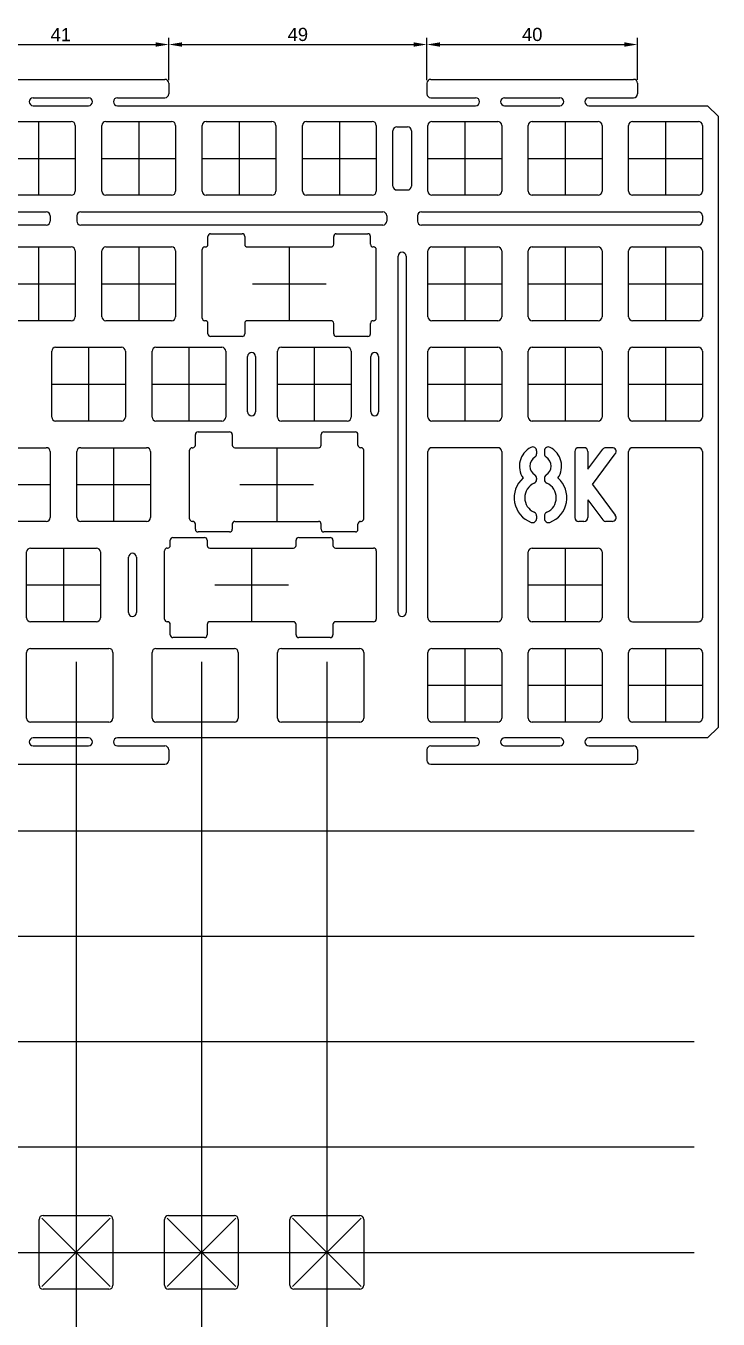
# Model space of a CAD drawing. Header units: millimetres. Extents: x 474 to 1639, y -476 to 312.
# Drawn here: x 1507.2 to 1638.6, y -220.3 to 25.2 of the extents above; entities that cross this region are included whole.
import ezdxf

# ---------------------------------------------------------------- set-up
doc = ezdxf.new("R2010")
doc.units = ezdxf.units.MM
doc.styles.get("Standard").update_dxf_attribs({"font": 'arial.ttf'})
doc.dimstyles.new('ISO-25', dxfattribs={"dimtxt": 2.5, "dimasz": 2.5, "dimexe": 1.25, "dimexo": 0.625, "dimtad": 1, "dimtxsty": 'Standard', "dimcen": 2.5, "dimadec": 0, "dimazin": 0, "dimtfac": 1, "dimtmove": 0, "dimatfit": 3, "dimfxl": 1, "dimarcsym": 0})

# ---------------------------------------------------------------- blocks, each defined once
blk = doc.blocks.new('*D76')
at = {"color": 0, "lineweight": -2, "transparency": 16777216}
for p, q in [((1493.31, 14.87), (1493.31, 22.86)), ((1534.31, 14.87), (1534.31, 22.86)), ((1495.81, 21.61), (1531.81, 21.61))]:
    blk.add_line(p, q, dxfattribs=at)
at = {"color": 0, "transparency": 16777216}
for points in [[(1495.81, 22.03), (1495.81, 21.19), (1493.31, 21.61)], [(1531.81, 22.03), (1531.81, 21.19), (1534.31, 21.61)]]:
    blk.add_solid(points, dxfattribs=at)
at = {"layer": 'Defpoints', "color": 0, "transparency": 16777216}
for p in [(1534.31, 21.61), (1493.31, 14.25), (1534.31, 14.25)]:
    blk.add_point(p, dxfattribs=at)
at = {"color": 0, "transparency": 16777216, "insert": (1513.81, 23.49), "char_height": 2.5, "attachment_point": 5}
blk.add_mtext('41', dxfattribs=at)
blk = doc.blocks.new('*D77')
at = {"color": 0, "lineweight": -2, "transparency": 16777216}
for p, q in [((1534.31, 14.87), (1534.31, 22.86)), ((1583.31, 14.87), (1583.31, 22.86)), ((1536.81, 21.61), (1580.81, 21.61))]:
    blk.add_line(p, q, dxfattribs=at)
at = {"color": 0, "transparency": 16777216}
for points in [[(1536.81, 22.03), (1536.81, 21.19), (1534.31, 21.61)], [(1580.81, 22.03), (1580.81, 21.19), (1583.31, 21.61)]]:
    blk.add_solid(points, dxfattribs=at)
at = {"layer": 'Defpoints', "color": 0, "transparency": 16777216}
for p in [(1583.31, 21.61), (1534.31, 14.25), (1583.31, 14.25)]:
    blk.add_point(p, dxfattribs=at)
at = {"color": 0, "transparency": 16777216, "insert": (1558.81, 23.51), "char_height": 2.5, "attachment_point": 5}
blk.add_mtext('49', dxfattribs=at)
blk = doc.blocks.new('*D78')
at = {"color": 0, "lineweight": -2, "transparency": 16777216}
for p, q in [((1583.31, 14.88), (1583.31, 22.86)), ((1623.31, 14.88), (1623.31, 22.86)), ((1585.81, 21.61), (1620.81, 21.61))]:
    blk.add_line(p, q, dxfattribs=at)
at = {"color": 0, "transparency": 16777216}
for points in [[(1585.81, 22.03), (1585.81, 21.19), (1583.31, 21.61)], [(1620.81, 22.03), (1620.81, 21.19), (1623.31, 21.61)]]:
    blk.add_solid(points, dxfattribs=at)
at = {"layer": 'Defpoints', "color": 0, "transparency": 16777216}
for p in [(1623.31, 21.61), (1583.31, 14.25), (1623.31, 14.25)]:
    blk.add_point(p, dxfattribs=at)
at = {"color": 0, "transparency": 16777216, "insert": (1603.31, 23.51), "char_height": 2.5, "attachment_point": 5}
blk.add_mtext('40', dxfattribs=at)

msp = doc.modelspace()

# ---------------------------------------------------------------- linework, layer by layer
for p, q in [((1494.05625, 15), (1533.55625, 15)), ((1584.05625, 15), (1622.55625, 15)), ((1534.30625, 14.25), (1534.30625, 12.25)), ((1583.30625, 14.25), (1583.30625, 12.25)), ((1623.30625, 14.25), (1623.30625, 12.25)), ((1508.55625, 11.5), (1519.05625, 11.5)), ((1508.55625, 11.5), (1519.05625, 11.5)), ((1508.55625, 10), (1519.05625, 10)), ((1508.55625, 10), (1519.05625, 10)), ((1524.55625, 11.5), (1533.55625, 11.5)), ((1524.55625, 10), (1592.55625, 10)), ((1584.05625, 11.5), (1592.55625, 11.5)), ((1598.05625, 11.5), (1608.55625, 11.5)), ((1598.05625, 11.5), (1608.55625, 11.5)), ((1598.05625, 10), (1608.55625, 10)), ((1598.05625, 10), (1608.55625, 10)), ((1614.05625, 11.5), (1622.55625, 11.5)), ((1614.05625, 10), (1615.55625, 10)), ((1615.55625, 10), (1636.6125, 10)), ((1638.6125, 8), (1636.6125, 10)), ((1638.6125, 8), (1638.6125, -108.0125)), ((1519.05625, -110.0125), (1508.55625, -110.0125)), ((1592.55625, -110.0125), (1524.55625, -110.0125)), ((1608.55625, -110.0125), (1598.05625, -110.0125)), ((1615.5625, -110.0125), (1614.05625, -110.0125)), ((1636.6125, -110.0125), (1615.5625, -110.0125)), ((1638.6125, -108.0125), (1636.6125, -110.0125)), ((1508.55625, -111.5125), (1519.05625, -111.5125)), ((1508.55625, -111.5125), (1519.05625, -111.5125)), ((1524.55625, -111.5125), (1533.55625, -111.5125)), ((1534.30625, -112.2625), (1534.30625, -114.2625)), ((1583.30625, -112.2625), (1583.30625, -114.2625)), ((1584.05625, -111.5125), (1592.55625, -111.5125)), ((1598.05625, -111.5125), (1608.55625, -111.5125)), ((1598.05625, -111.5125), (1608.55625, -111.5125)), ((1614.05625, -111.5125), (1622.55625, -111.5125)), ((1623.30625, -112.2625), (1623.30625, -114.2625)), ((1494.05625, -115.0125), (1533.55625, -115.0125)), ((1584.05625, -115.0125), (1622.55625, -115.0125))]:
    msp.add_line(p, q)
at = {"color": 4}
for p, q in [((1503.3, 7), (1515.8, 7)), ((1516.55, 6.25), (1516.55, -6.25)), ((1521.6, -6.25), (1521.6, 6.25)), ((1522.35, 7), (1534.85, 7)), ((1535.6, 6.25), (1535.6, -6.25)), ((1540.65, -6.25), (1540.65, 6.25)), ((1541.4, 7), (1553.9, 7)), ((1554.65, 6.25), (1554.65, -6.25)), ((1559.7, -6.25), (1559.7, 6.25)), ((1560.45, 7), (1572.95, 7)), ((1573.7, 6.25), (1573.7, -6.25)), ((1576.87625, -5.25), (1576.87625, 5.25)), ((1577.62625, 6), (1579.62625, 6)), ((1580.37625, 5.25), (1580.37625, -5.25)), ((1583.5125, -6.25), (1583.5125, 6.25)), ((1584.2625, 7), (1596.7625, 7)), ((1597.5125, 6.25), (1597.5125, -6.25)), ((1602.5625, -6.25), (1602.5625, 6.25)), ((1603.3125, 7), (1615.8125, 7)), ((1616.5625, 6.25), (1616.5625, -6.25)), ((1621.6125, -6.25), (1621.6125, 6.25)), ((1622.3625, 7), (1634.8625, 7)), ((1635.6125, 6.25), (1635.6125, -6.25)), ((1515.8, -7), (1503.3, -7)), ((1534.85, -7), (1522.35, -7)), ((1553.9, -7), (1541.4, -7)), ((1572.95, -7), (1560.45, -7)), ((1577.62625, -6), (1579.62625, -6)), ((1596.7625, -7), (1584.2625, -7)), ((1615.8125, -7), (1603.3125, -7)), ((1634.8625, -7), (1622.3625, -7)), ((1477.60125, -10.15625), (1511.0375, -10.15625)), ((1511.7875, -10.90625), (1511.7875, -11.90625)), ((1516.8375, -10.90625), (1516.8375, -11.90625)), ((1517.5875, -10.15625), (1558.56375, -10.15625)), ((1558.56375, -10.15625), (1574.95, -10.15625)), ((1575.7, -10.90625), (1575.7, -11.90625)), ((1581.5125, -10.90625), (1581.5125, -11.90625)), ((1582.2625, -10.15625), (1634.8625, -10.15625)), ((1635.6125, -10.90625), (1635.6125, -11.90625)), ((1511.0375, -12.65625), (1436.625, -12.65625)), ((1574.95, -12.65625), (1517.5875, -12.65625)), ((1542.237, -14.3125), (1548.237, -14.3125)), ((1566.113, -14.3125), (1572.113, -14.3125)), ((1634.8625, -12.65625), (1582.2625, -12.65625)), ((1503.3, -16.8125), (1515.8, -16.8125)), ((1522.35, -16.8125), (1534.85, -16.8125)), ((1541.15, -16.8125), (1541.237, -16.8125)), ((1541.737, -16.3125), (1541.737, -14.8125)), ((1548.737, -14.8125), (1548.737, -16.3125)), ((1549.237, -16.8125), (1565.113, -16.8125)), ((1565.613, -16.3125), (1565.613, -14.8125)), ((1572.613, -16.3125), (1572.613, -14.8125)), ((1573.2, -16.8125), (1573.113, -16.8125)), ((1584.2625, -16.8125), (1596.7625, -16.8125)), ((1603.3125, -16.8125), (1615.8125, -16.8125)), ((1622.3625, -16.8125), (1634.8625, -16.8125)), ((1516.55, -17.5625), (1516.55, -30.0625)), ((1521.6, -30.0625), (1521.6, -17.5625)), ((1535.6, -17.5625), (1535.6, -30.0625)), ((1540.65, -30.3125), (1540.65, -17.3125)), ((1573.7, -30.3125), (1573.7, -17.3125)), ((1577.85, -86.2125), (1577.85, -18.5625)), ((1579.35, -18.5625), (1579.35, -86.2125)), ((1583.5125, -30.0625), (1583.5125, -17.5625)), ((1597.5125, -17.5625), (1597.5125, -30.0625)), ((1602.5625, -30.0625), (1602.5625, -17.5625)), ((1616.5625, -17.5625), (1616.5625, -30.0625)), ((1621.6125, -30.0625), (1621.6125, -17.5625)), ((1635.6125, -17.5625), (1635.6125, -30.0625)), ((1515.8, -30.8125), (1503.3, -30.8125)), ((1534.85, -30.8125), (1522.35, -30.8125)), ((1541.237, -30.8125), (1541.15, -30.8125)), ((1541.737, -33.3125), (1541.737, -31.3125)), ((1548.737, -31.3125), (1548.737, -33.3125)), ((1565.113, -30.8125), (1549.237, -30.8125)), ((1565.613, -33.3125), (1565.613, -31.3125)), ((1572.613, -33.3125), (1572.613, -31.3125)), ((1573.113, -30.8125), (1573.2, -30.8125)), ((1596.7625, -30.8125), (1584.2625, -30.8125)), ((1615.8125, -30.8125), (1603.3125, -30.8125)), ((1634.8625, -30.8125), (1622.3625, -30.8125)), ((1548.237, -33.8125), (1542.237, -33.8125)), ((1572.113, -33.8125), (1566.113, -33.8125)), ((1512.075, -49.1125), (1512.075, -36.6125)), ((1512.825, -35.8625), (1525.325, -35.8625)), ((1526.075, -36.6125), (1526.075, -49.1125)), ((1531.125, -49.1125), (1531.125, -36.6125)), ((1531.875, -35.8625), (1544.375, -35.8625)), ((1545.125, -36.6125), (1545.125, -49.1125)), ((1554.9375, -49.1125), (1554.9375, -36.6125)), ((1555.6875, -35.8625), (1568.1875, -35.8625)), ((1568.9375, -36.6125), (1568.9375, -49.1125)), ((1583.5125, -49.1125), (1583.5125, -36.6125)), ((1584.2625, -35.8625), (1596.7625, -35.8625)), ((1597.5125, -36.6125), (1597.5125, -49.1125)), ((1602.5625, -49.1125), (1602.5625, -36.6125)), ((1603.3125, -35.8625), (1615.8125, -35.8625)), ((1616.5625, -36.6125), (1616.5625, -49.1125)), ((1621.6125, -49.1125), (1621.6125, -36.6125)), ((1622.3625, -35.8625), (1634.8625, -35.8625)), ((1635.6125, -36.6125), (1635.6125, -49.1125)), ((1549.28125, -48.1125), (1549.28125, -37.6125)), ((1550.78125, -37.6125), (1550.78125, -48.1125)), ((1572.64375, -48.1125), (1572.64375, -37.6125)), ((1574.14375, -37.6125), (1574.14375, -48.1125)), ((1525.325, -49.8625), (1512.825, -49.8625)), ((1544.375, -49.8625), (1531.875, -49.8625)), ((1568.1875, -49.8625), (1555.6875, -49.8625)), ((1596.7625, -49.8625), (1584.2625, -49.8625)), ((1615.8125, -49.8625), (1603.3125, -49.8625)), ((1634.8625, -49.8625), (1622.3625, -49.8625)), ((1539.35575, -54.4125), (1539.35575, -52.4125)), ((1539.85575, -51.9125), (1545.85575, -51.9125)), ((1546.35575, -52.4125), (1546.35575, -54.4125)), ((1563.23175, -54.4125), (1563.23175, -52.4125)), ((1563.73175, -51.9125), (1569.73175, -51.9125)), ((1570.23175, -54.4125), (1570.23175, -52.4125)), ((1498.5375, -54.9125), (1511.0375, -54.9125)), ((1511.7875, -55.6625), (1511.7875, -68.1625)), ((1516.8375, -68.1625), (1516.8375, -55.6625)), ((1517.5875, -54.9125), (1530.0875, -54.9125)), ((1530.8375, -55.6625), (1530.8375, -68.1625)), ((1538.26875, -68.4125), (1538.26875, -55.4125)), ((1538.76875, -54.9125), (1538.85575, -54.9125)), ((1546.85575, -54.9125), (1562.73175, -54.9125)), ((1570.81875, -54.9125), (1570.73175, -54.9125)), ((1571.31875, -68.4125), (1571.31875, -55.4125)), ((1583.5125, -87.2125), (1583.5125, -55.6625)), ((1596.7625, -54.9125), (1584.2625, -54.9125)), ((1597.5125, -55.6625), (1597.5125, -87.2125)), ((1604.1375, -55.529359), (1604.1375, -56.107614)), ((1605.6375, -55.529359), (1605.6375, -56.107614)), ((1611.391786, -55.6625), (1611.391786, -68.1625)), ((1613.141786, -54.9125), (1612.141786, -54.9125)), ((1613.891786, -59.000654), (1616.700227, -55.215597)), ((1613.891786, -55.6625), (1613.891786, -59.000654)), ((1614.783632, -61.9125), (1619.089421, -56.109403)), ((1618.48711, -54.9125), (1617.302537, -54.9125)), ((1621.6125, -87.2125), (1621.6125, -55.6625)), ((1634.8625, -54.9125), (1622.3625, -54.9125)), ((1635.6125, -55.6625), (1635.6125, -87.2125)), ((1604.1375, -60.717386), (1604.1375, -60.975568)), ((1605.6375, -60.717386), (1605.6375, -60.975568)), ((1614.783632, -61.9125), (1619.089421, -67.715597)), ((1613.891786, -64.824346), (1616.700227, -68.609403)), ((1613.891786, -64.824346), (1613.891786, -68.1625)), ((1604.1375, -67.849432), (1604.1375, -68.388993)), ((1605.6375, -67.849432), (1605.6375, -68.388993)), ((1511.0375, -68.9125), (1498.5375, -68.9125)), ((1530.0875, -68.9125), (1517.5875, -68.9125)), ((1538.85575, -68.9125), (1538.76875, -68.9125)), ((1539.35575, -70.4125), (1539.35575, -69.4125)), ((1545.85575, -70.9125), (1539.85575, -70.9125)), ((1546.35575, -69.4125), (1546.35575, -70.4125)), ((1546.85575, -68.9125), (1562.73175, -68.9125)), ((1563.23175, -70.4125), (1563.23175, -69.4125)), ((1569.73175, -70.9125), (1563.73175, -70.9125)), ((1570.23175, -70.4125), (1570.23175, -69.4125)), ((1570.73175, -68.9125), (1570.81875, -68.9125)), ((1613.141786, -68.9125), (1612.141786, -68.9125)), ((1618.48711, -68.9125), (1617.302537, -68.9125)), ((1534.59325, -73.4625), (1534.59325, -72.4625)), ((1535.09325, -71.9625), (1541.09325, -71.9625)), ((1541.59325, -72.4625), (1541.59325, -73.4625)), ((1558.46925, -73.4625), (1558.46925, -72.4625)), ((1558.96925, -71.9625), (1564.96925, -71.9625)), ((1565.46925, -72.4625), (1565.46925, -73.4625)), ((1507.3125, -87.2125), (1507.3125, -74.7125)), ((1508.0625, -73.9625), (1520.5625, -73.9625)), ((1521.3125, -74.7125), (1521.3125, -87.2125)), ((1526.659375, -86.2125), (1526.659375, -75.7125)), ((1528.159375, -75.7125), (1528.159375, -86.2125)), ((1533.50625, -87.4625), (1533.50625, -74.4625)), ((1534.00625, -73.9625), (1534.09325, -73.9625)), ((1542.09325, -73.9625), (1557.96925, -73.9625)), ((1565.96925, -73.9625), (1573.2, -73.9625)), ((1573.7, -74.4625), (1573.7, -87.4625)), ((1602.5625, -87.2125), (1602.5625, -74.7125)), ((1603.3125, -73.9625), (1615.8125, -73.9625)), ((1616.5625, -74.7125), (1616.5625, -87.2125)), ((1520.5625, -87.9625), (1508.0625, -87.9625)), ((1534.09325, -87.9625), (1534.00625, -87.9625)), ((1557.96925, -87.9625), (1542.09325, -87.9625)), ((1573.2, -87.9625), (1565.96925, -87.9625)), ((1596.7625, -87.9625), (1584.2625, -87.9625)), ((1615.8125, -87.9625), (1603.3125, -87.9625)), ((1622.3625, -87.9625), (1634.8625, -87.9625)), ((1534.59325, -90.4625), (1534.59325, -88.4625)), ((1541.59325, -88.4625), (1541.59325, -90.4625)), ((1558.46925, -90.4625), (1558.46925, -88.4625)), ((1565.46925, -88.4625), (1565.46925, -90.4625)), ((1508.0625, -93.0125), (1522.94375, -93.0125)), ((1531.875, -93.0125), (1546.75625, -93.0125)), ((1541.09325, -90.9625), (1535.09325, -90.9625)), ((1555.6875, -93.0125), (1570.56875, -93.0125)), ((1564.96925, -90.9625), (1558.96925, -90.9625)), ((1584.2625, -93.0125), (1596.7625, -93.0125)), ((1603.3125, -93.0125), (1615.8125, -93.0125)), ((1622.3625, -93.0125), (1634.8625, -93.0125)), ((1507.3125, -106.2625), (1507.3125, -93.7625)), ((1523.69375, -93.7625), (1523.69375, -106.2625)), ((1531.125, -106.2625), (1531.125, -93.7625)), ((1547.50625, -93.7625), (1547.50625, -106.2625)), ((1554.9375, -106.2625), (1554.9375, -93.7625)), ((1571.31875, -93.7625), (1571.31875, -106.2625)), ((1583.5125, -106.2625), (1583.5125, -93.7625)), ((1597.5125, -93.7625), (1597.5125, -106.2625)), ((1602.5625, -106.2625), (1602.5625, -93.7625)), ((1616.5625, -93.7625), (1616.5625, -106.2625)), ((1621.6125, -106.2625), (1621.6125, -93.7625)), ((1635.6125, -93.7625), (1635.6125, -106.2625)), ((1522.94375, -107.0125), (1508.0625, -107.0125)), ((1546.75625, -107.0125), (1531.875, -107.0125)), ((1570.56875, -107.0125), (1555.6875, -107.0125)), ((1596.7625, -107.0125), (1584.2625, -107.0125)), ((1615.8125, -107.0125), (1603.3125, -107.0125)), ((1634.8625, -107.0125), (1622.3625, -107.0125)), ((1510.44375, -200.651543), (1522.94375, -200.651543)), ((1534.25625, -200.651543), (1546.75625, -200.651543)), ((1558.06875, -200.651543), (1570.56875, -200.651543)), ((1509.69375, -213.901543), (1509.69375, -201.401543)), ((1523.69375, -201.401543), (1523.69375, -213.901543)), ((1533.50625, -213.901543), (1533.50625, -201.401543)), ((1547.50625, -201.401543), (1547.50625, -213.901543)), ((1557.31875, -213.901543), (1557.31875, -201.401543)), ((1571.31875, -201.401543), (1571.31875, -213.901543)), ((1522.94375, -214.651543), (1510.44375, -214.651543)), ((1546.75625, -214.651543), (1534.25625, -214.651543)), ((1570.56875, -214.651543), (1558.06875, -214.651543))]:
    msp.add_line(p, q, dxfattribs=at)
at = {"color": 1}
for p, q in [((1509.55, 7), (1509.55, -7)), ((1528.6, 7), (1528.6, -7)), ((1547.65, 7), (1547.65, -7)), ((1566.7, 7), (1566.7, -7)), ((1590.5125, 7), (1590.5125, -7)), ((1609.5625, 7), (1609.5625, -7)), ((1628.6125, 7), (1628.6125, -7)), ((1502.55, 0), (1516.55, 0)), ((1521.6, 0), (1535.6, 0)), ((1540.65, 0), (1554.65, 0)), ((1559.7, 0), (1573.7, 0)), ((1583.5125, 0), (1597.5125, 0)), ((1602.5625, 0), (1616.5625, 0)), ((1621.6125, 0), (1635.6125, 0)), ((1509.55, -16.8125), (1509.55, -30.8125)), ((1528.6, -16.8125), (1528.6, -30.8125)), ((1557.175, -16.8125), (1557.175, -30.8125)), ((1590.5125, -16.8125), (1590.5125, -30.8125)), ((1609.5625, -16.8125), (1609.5625, -30.8125)), ((1628.6125, -16.8125), (1628.6125, -30.8125)), ((1502.55, -23.8125), (1516.55, -23.8125)), ((1521.6, -23.8125), (1535.6, -23.8125)), ((1550.175, -23.8125), (1564.175, -23.8125)), ((1583.5125, -23.8125), (1597.5125, -23.8125)), ((1602.5625, -23.8125), (1616.5625, -23.8125)), ((1621.6125, -23.8125), (1635.6125, -23.8125)), ((1519.075, -35.8625), (1519.075, -49.8625)), ((1538.125, -35.8625), (1538.125, -49.8625)), ((1561.9375, -35.8625), (1561.9375, -49.8625)), ((1590.5125, -35.8625), (1590.5125, -49.8625)), ((1609.5625, -35.8625), (1609.5625, -49.8625)), ((1628.6125, -35.8625), (1628.6125, -49.8625)), ((1512.075, -42.8625), (1526.075, -42.8625)), ((1531.125, -42.8625), (1545.125, -42.8625)), ((1554.9375, -42.8625), (1568.9375, -42.8625)), ((1583.5125, -42.8625), (1597.5125, -42.8625)), ((1602.5625, -42.8625), (1616.5625, -42.8625)), ((1621.6125, -42.8625), (1635.6125, -42.8625)), ((1523.8375, -54.9125), (1523.8375, -68.9125)), ((1554.79375, -54.9125), (1554.79375, -68.9125)), ((1497.7875, -61.9125), (1511.7875, -61.9125)), ((1516.8375, -61.9125), (1530.8375, -61.9125)), ((1547.79375, -61.9125), (1561.79375, -61.9125)), ((1514.3125, -73.9625), (1514.3125, -87.9625)), ((1550.03125, -73.9625), (1550.03125, -87.9625)), ((1609.5625, -73.9625), (1609.5625, -87.9625)), ((1507.3125, -80.9625), (1521.3125, -80.9625)), ((1543.03125, -80.9625), (1557.03125, -80.9625)), ((1602.5625, -80.9625), (1616.5625, -80.9625)), ((1590.5125, -93.0125), (1590.5125, -107.0125)), ((1609.5625, -93.0125), (1609.5625, -107.0125)), ((1628.6125, -93.0125), (1628.6125, -107.0125)), ((1583.5125, -100.0125), (1597.5125, -100.0125)), ((1602.5625, -100.0125), (1616.5625, -100.0125)), ((1621.6125, -100.0125), (1635.6125, -100.0125)), ((1516.69375, -200.651543), (1516.69375, -214.651543)), ((1540.50625, -200.651543), (1540.50625, -214.651543)), ((1564.31875, -200.651543), (1564.31875, -214.651543)), ((1509.69375, -207.651543), (1523.69375, -207.651543)), ((1533.50625, -207.651543), (1547.50625, -207.651543)), ((1557.31875, -207.651543), (1571.31875, -207.651543))]:
    msp.add_line(p, q, dxfattribs=at)
at = {"color": 2}
for p, q in [((1516.69375, -95.565102), (1516.69375, -282.227576)), ((1540.50625, -95.565102), (1540.50625, -282.227576)), ((1564.31875, -95.565102), (1564.31875, -282.227576)), ((1273.909511, -127.651543), (1634.088327, -127.651543)), ((1273.909511, -147.651543), (1634.088327, -147.651543)), ((1273.909511, -167.651543), (1634.088327, -167.651543)), ((1273.909511, -187.651543), (1634.088327, -187.651543)), ((1510.19375, -201.151543), (1523.19375, -214.151543)), ((1510.19375, -214.151543), (1523.19375, -201.151543)), ((1534.00625, -201.151543), (1547.00625, -214.151543)), ((1534.00625, -214.151543), (1547.00625, -201.151543)), ((1557.81875, -201.151543), (1570.81875, -214.151543)), ((1557.81875, -214.151543), (1570.81875, -201.151543)), ((1273.909511, -207.651543), (1634.088327, -207.651543))]:
    msp.add_line(p, q, dxfattribs=at)
for centre, start, end in [((1533.55625, 14.25), 360, 90), ((1584.05625, 14.25), 90, 180), ((1622.55625, 14.25), 0, 90), ((1508.55625, 10.75), 90, 270), ((1519.05625, 10.75), 270, 90), ((1524.55625, 10.75), 90, 270), ((1533.55625, 12.25), 270, 360), ((1584.05625, 12.25), 180, 270), ((1592.55625, 10.75), 270, 90), ((1598.05625, 10.75), 90, 270), ((1608.55625, 10.75), 270, 90), ((1614.05625, 10.75), 90, 270), ((1622.55625, 12.25), 270, 0), ((1508.55625, -110.7625), 90, 270), ((1519.05625, -110.7625), 270, 90), ((1524.55625, -110.7625), 90, 270), ((1592.55625, -110.7625), 270, 90), ((1598.05625, -110.7625), 90, 270), ((1608.55625, -110.7625), 270, 90), ((1614.05625, -110.7625), 90, 270), ((1533.55625, -112.2625), 360, 90), ((1584.05625, -112.2625), 90, 180), ((1622.55625, -112.2625), 0, 90), ((1533.55625, -114.2625), 270, 360), ((1584.05625, -114.2625), 180, 270), ((1622.55625, -114.2625), 270, 0)]:
    msp.add_arc(centre, 0.75, start, end)
at = {"color": 4}
for centre, radius, start, end in [((1515.8, 6.25), 0.75, 0, 90), ((1522.35, 6.25), 0.75, 90, 180), ((1534.85, 6.25), 0.75, 0, 90), ((1541.4, 6.25), 0.75, 90, 180), ((1553.9, 6.25), 0.75, 0, 90), ((1560.45, 6.25), 0.75, 90, 180), ((1572.95, 6.25), 0.75, 0, 90), ((1577.62625, 5.25), 0.75, 90, 180), ((1579.62625, 5.25), 0.75, 0, 90), ((1584.2625, 6.25), 0.75, 90, 180), ((1596.7625, 6.25), 0.75, 0, 90), ((1603.3125, 6.25), 0.75, 90, 180), ((1615.8125, 6.25), 0.75, 0, 90), ((1622.3625, 6.25), 0.75, 90, 180), ((1634.8625, 6.25), 0.75, 0, 90), ((1515.8, -6.25), 0.75, 270, 0), ((1522.35, -6.25), 0.75, 180, 270), ((1534.85, -6.25), 0.75, 270, 0), ((1541.4, -6.25), 0.75, 180, 270), ((1553.9, -6.25), 0.75, 270, 0), ((1560.45, -6.25), 0.75, 180, 270), ((1572.95, -6.25), 0.75, 270, 0), ((1577.62625, -5.25), 0.75, 180, 270), ((1579.62625, -5.25), 0.75, 270, 0), ((1584.2625, -6.25), 0.75, 180, 270), ((1596.7625, -6.25), 0.75, 270, 0), ((1603.3125, -6.25), 0.75, 180, 270), ((1615.8125, -6.25), 0.75, 270, 0), ((1622.3625, -6.25), 0.75, 180, 270), ((1634.8625, -6.25), 0.75, 270, 0), ((1511.0375, -10.90625), 0.75, 0, 90), ((1511.0375, -11.90625), 0.75, 270, 0), ((1517.5875, -10.90625), 0.75, 90, 180), ((1517.5875, -11.90625), 0.75, 180, 270), ((1574.95, -10.90625), 0.75, 0, 90), ((1574.95, -11.90625), 0.75, 270, 0), ((1582.2625, -10.90625), 0.75, 90, 180), ((1582.2625, -11.90625), 0.75, 180, 270), ((1634.8625, -10.90625), 0.75, 0, 90), ((1634.8625, -11.90625), 0.75, 270, 0), ((1542.237, -14.8125), 0.5, 90, 180), ((1548.237, -14.8125), 0.5, 0, 90), ((1566.113, -14.8125), 0.5, 90, 180), ((1572.113, -14.8125), 0.5, 0, 90), ((1515.8, -17.5625), 0.75, 0, 90), ((1522.35, -17.5625), 0.75, 90, 180), ((1534.85, -17.5625), 0.75, 0, 90), ((1541.15, -17.3125), 0.5, 90, 180), ((1541.237, -16.3125), 0.5, 270, 0), ((1549.237, -16.3125), 0.5, 180, 270), ((1565.113, -16.3125), 0.5, 270, 0), ((1573.113, -16.3125), 0.5, 180, 270), ((1573.2, -17.3125), 0.5, 0, 90), ((1584.2625, -17.5625), 0.75, 90, 180), ((1596.7625, -17.5625), 0.75, 0, 90), ((1603.3125, -17.5625), 0.75, 90, 180), ((1615.8125, -17.5625), 0.75, 0, 90), ((1622.3625, -17.5625), 0.75, 90, 180), ((1634.8625, -17.5625), 0.75, 0, 90), ((1578.6, -18.5625), 0.75, 90, 180), ((1578.6, -18.5625), 0.75, 0, 90), ((1515.8, -30.0625), 0.75, 270, 0), ((1522.35, -30.0625), 0.75, 180, 270), ((1534.85, -30.0625), 0.75, 270, 0), ((1541.15, -30.3125), 0.5, 180, 270), ((1541.237, -31.3125), 0.5, 0, 90), ((1549.237, -31.3125), 0.5, 90, 180), ((1565.113, -31.3125), 0.5, 0, 90), ((1573.113, -31.3125), 0.5, 90, 180), ((1573.2, -30.3125), 0.5, 270, 0), ((1584.2625, -30.0625), 0.75, 180, 270), ((1596.7625, -30.0625), 0.75, 270, 0), ((1603.3125, -30.0625), 0.75, 180, 270), ((1615.8125, -30.0625), 0.75, 270, 0), ((1622.3625, -30.0625), 0.75, 180, 270), ((1634.8625, -30.0625), 0.75, 270, 0), ((1542.237, -33.3125), 0.5, 180, 270), ((1548.237, -33.3125), 0.5, 270, 0), ((1566.113, -33.3125), 0.5, 180, 270), ((1572.113, -33.3125), 0.5, 270, 0), ((1512.825, -36.6125), 0.75, 90, 180), ((1525.325, -36.6125), 0.75, 0, 90), ((1531.875, -36.6125), 0.75, 90, 180), ((1544.375, -36.6125), 0.75, 0, 90), ((1555.6875, -36.6125), 0.75, 90, 180), ((1568.1875, -36.6125), 0.75, 0, 90), ((1584.2625, -36.6125), 0.75, 90, 180), ((1596.7625, -36.6125), 0.75, 0, 90), ((1603.3125, -36.6125), 0.75, 90, 180), ((1615.8125, -36.6125), 0.75, 0, 90), ((1622.3625, -36.6125), 0.75, 90, 180), ((1634.8625, -36.6125), 0.75, 0, 90), ((1550.03125, -37.6125), 0.75, 90, 180), ((1550.03125, -37.6125), 0.75, 0, 90), ((1573.39375, -37.6125), 0.75, 90, 180), ((1573.39375, -37.6125), 0.75, 0, 90), ((1550.03125, -48.1125), 0.75, 180, 270), ((1550.03125, -48.1125), 0.75, 270, 0), ((1573.39375, -48.1125), 0.75, 180, 270), ((1573.39375, -48.1125), 0.75, 270, 0), ((1512.825, -49.1125), 0.75, 180, 270), ((1525.325, -49.1125), 0.75, 270, 0), ((1531.875, -49.1125), 0.75, 180, 270), ((1544.375, -49.1125), 0.75, 270, 0), ((1555.6875, -49.1125), 0.75, 180, 270), ((1568.1875, -49.1125), 0.75, 270, 0), ((1584.2625, -49.1125), 0.75, 180, 270), ((1596.7625, -49.1125), 0.75, 270, 0), ((1603.3125, -49.1125), 0.75, 180, 270), ((1615.8125, -49.1125), 0.75, 270, 0), ((1622.3625, -49.1125), 0.75, 180, 270), ((1634.8625, -49.1125), 0.75, 270, 0), ((1539.85575, -52.4125), 0.5, 90, 180), ((1545.85575, -52.4125), 0.5, 0, 90), ((1563.73175, -52.4125), 0.5, 90, 180), ((1569.73175, -52.4125), 0.5, 0, 90), ((1511.0375, -55.6625), 0.75, 0, 90), ((1517.5875, -55.6625), 0.75, 90, 180), ((1530.0875, -55.6625), 0.75, 0, 90), ((1538.76875, -55.4125), 0.5, 90, 180), ((1538.85575, -54.4125), 0.5, 270, 0), ((1546.85575, -54.4125), 0.5, 180, 270), ((1562.73175, -54.4125), 0.5, 270, 0), ((1570.73175, -54.4125), 0.5, 180, 270), ((1570.81875, -55.4125), 0.5, 0, 90), ((1584.2625, -55.6625), 0.75, 90, 180), ((1596.7625, -55.6625), 0.75, 0, 90), ((1604.8875, -58.4125), 4, 117.48642625, 214.22886633), ((1603.3875, -55.529359), 0.75, 0, 117.48642625), ((1603.3875, -56.107614), 0.75, 303.05573115, 0), ((1606.3875, -55.529359), 0.75, 62.51357375, 180), ((1606.3875, -56.107614), 0.75, 180, 236.94426885), ((1604.8875, -58.4125), 4, 325.77113367, 62.51357375), ((1612.141786, -55.6625), 0.75, 90, 180), ((1613.141786, -55.6625), 0.75, 0, 90), ((1617.302537, -55.6625), 0.75, 90, 143.42528218), ((1618.48711, -55.6625), 0.75, 323.42528218, 90), ((1622.3625, -55.6625), 0.75, 90, 180), ((1634.8625, -55.6625), 0.75, 0, 90), ((1604.8875, -58.4125), 2, 123.05573115, 236.94426885), ((1604.8875, -58.4125), 2, 303.05573115, 56.94426885), ((1604.8875, -64.4125), 5, 131.40962211, 249.33268351), ((1603.3875, -60.975568), 0.75, 293.57817848, 360), ((1603.3875, -60.717386), 0.75, 360, 56.94426885), ((1606.3875, -60.717386), 0.75, 123.05573115, 180), ((1606.3875, -60.975568), 0.75, 180, 246.42182152), ((1604.8875, -64.4125), 5, 290.66731649, 48.59037789), ((1604.8875, -64.4125), 3, 113.57817848, 246.42182152), ((1604.8875, -64.4125), 3, 293.57817848, 66.42182152), ((1511.0375, -68.1625), 0.75, 270, 0), ((1517.5875, -68.1625), 0.75, 180, 270), ((1530.0875, -68.1625), 0.75, 270, 0), ((1538.76875, -68.4125), 0.5, 180, 270), ((1570.81875, -68.4125), 0.5, 270, 0), ((1603.3875, -68.388993), 0.75, 249.33268351, 360), ((1603.3875, -67.849432), 0.75, 360, 66.42182152), ((1606.3875, -67.849432), 0.75, 113.57817848, 180), ((1606.3875, -68.388993), 0.75, 180, 290.66731649), ((1612.141786, -68.1625), 0.75, 180, 270), ((1613.141786, -68.1625), 0.75, 270, 360), ((1617.302537, -68.1625), 0.75, 216.57471782, 270), ((1618.48711, -68.1625), 0.75, 270, 36.57471782), ((1538.85575, -69.4125), 0.5, 0, 90), ((1539.85575, -70.4125), 0.5, 180, 270), ((1545.85575, -70.4125), 0.5, 270, 0), ((1546.85575, -69.4125), 0.5, 90, 180), ((1562.73175, -69.4125), 0.5, 0, 90), ((1563.73175, -70.4125), 0.5, 180, 270), ((1569.73175, -70.4125), 0.5, 270, 0), ((1570.73175, -69.4125), 0.5, 90, 180), ((1534.09325, -73.4625), 0.5, 270, 0), ((1535.09325, -72.4625), 0.5, 90, 180), ((1541.09325, -72.4625), 0.5, 0, 90), ((1542.09325, -73.4625), 0.5, 180, 270), ((1557.96925, -73.4625), 0.5, 270, 0), ((1558.96925, -72.4625), 0.5, 90, 180), ((1564.96925, -72.4625), 0.5, 0, 90), ((1565.96925, -73.4625), 0.5, 180, 270), ((1508.0625, -74.7125), 0.75, 90, 180), ((1520.5625, -74.7125), 0.75, 0, 90), ((1527.409375, -75.7125), 0.75, 90, 180), ((1527.409375, -75.7125), 0.75, 0, 90), ((1534.00625, -74.4625), 0.5, 90, 180), ((1573.2, -74.4625), 0.5, 0, 90), ((1603.3125, -74.7125), 0.75, 90, 180), ((1615.8125, -74.7125), 0.75, 0, 90), ((1508.0625, -87.2125), 0.75, 180, 270), ((1520.5625, -87.2125), 0.75, 270, 0), ((1527.409375, -86.2125), 0.75, 180, 270), ((1527.409375, -86.2125), 0.75, 270, 0), ((1534.00625, -87.4625), 0.5, 180, 270), ((1534.09325, -88.4625), 0.5, 0, 90), ((1542.09325, -88.4625), 0.5, 90, 180), ((1557.96925, -88.4625), 0.5, 0, 90), ((1565.96925, -88.4625), 0.5, 90, 180), ((1573.2, -87.4625), 0.5, 270, 0), ((1578.6, -86.2125), 0.75, 180, 270), ((1578.6, -86.2125), 0.75, 270, 0), ((1584.2625, -87.2125), 0.75, 180, 270), ((1596.7625, -87.2125), 0.75, 270, 0), ((1603.3125, -87.2125), 0.75, 180, 270), ((1615.8125, -87.2125), 0.75, 270, 0), ((1622.3625, -87.2125), 0.75, 180, 270), ((1634.8625, -87.2125), 0.75, 270, 0), ((1535.09325, -90.4625), 0.5, 180, 270), ((1541.09325, -90.4625), 0.5, 270, 0), ((1558.96925, -90.4625), 0.5, 180, 270), ((1564.96925, -90.4625), 0.5, 270, 0), ((1508.0625, -93.7625), 0.75, 90, 180), ((1522.94375, -93.7625), 0.75, 0, 90), ((1531.875, -93.7625), 0.75, 90, 180), ((1546.75625, -93.7625), 0.75, 0, 90), ((1555.6875, -93.7625), 0.75, 90, 180), ((1570.56875, -93.7625), 0.75, 0, 90), ((1584.2625, -93.7625), 0.75, 90, 180), ((1596.7625, -93.7625), 0.75, 0, 90), ((1603.3125, -93.7625), 0.75, 90, 180), ((1615.8125, -93.7625), 0.75, 0, 90), ((1622.3625, -93.7625), 0.75, 90, 180), ((1634.8625, -93.7625), 0.75, 0, 90), ((1508.0625, -106.2625), 0.75, 180, 270), ((1522.94375, -106.2625), 0.75, 270, 0), ((1531.875, -106.2625), 0.75, 180, 270), ((1546.75625, -106.2625), 0.75, 270, 0), ((1555.6875, -106.2625), 0.75, 180, 270), ((1570.56875, -106.2625), 0.75, 270, 0), ((1584.2625, -106.2625), 0.75, 180, 270), ((1596.7625, -106.2625), 0.75, 270, 0), ((1603.3125, -106.2625), 0.75, 180, 270), ((1615.8125, -106.2625), 0.75, 270, 0), ((1622.3625, -106.2625), 0.75, 180, 270), ((1634.8625, -106.2625), 0.75, 270, 0), ((1510.44375, -201.401543), 0.75, 90, 180), ((1522.94375, -201.401543), 0.75, 0, 90), ((1534.25625, -201.401543), 0.75, 90, 180), ((1546.75625, -201.401543), 0.75, 0, 90), ((1558.06875, -201.401543), 0.75, 90, 180), ((1570.56875, -201.401543), 0.75, 0, 90), ((1510.44375, -213.901543), 0.75, 180, 270), ((1522.94375, -213.901543), 0.75, 270, 0), ((1534.25625, -213.901543), 0.75, 180, 270), ((1546.75625, -213.901543), 0.75, 270, 0), ((1558.06875, -213.901543), 0.75, 180, 270), ((1570.56875, -213.901543), 0.75, 270, 0)]:
    msp.add_arc(centre, radius, start, end, dxfattribs=at)

# ---------------------------------------------------------------- dimensions: what is measured, and where the dimension line sits
for base, p1, p2, picture, middle in [((1534.30625, 21.609722), (1493.30625, 14.25), (1534.30625, 14.25), '*D76', (1513.80625, 23.489838)), ((1583.30625, 21.609722), (1534.30625, 14.25), (1583.30625, 14.25), '*D77', (1558.80625, 23.511155)), ((1623.30625, 21.609722), (1583.30625, 14.25), (1623.30625, 14.25), '*D78', (1603.30625, 23.511155))]:
    dim = msp.add_linear_dim(base=base, p1=p1, p2=p2, dimstyle='ISO-25', dxfattribs=at)
    dim.commit()
    dim.dimension.update_dxf_attribs({"geometry": picture, "text_midpoint": middle})

doc.saveas('drawing.dxf')
